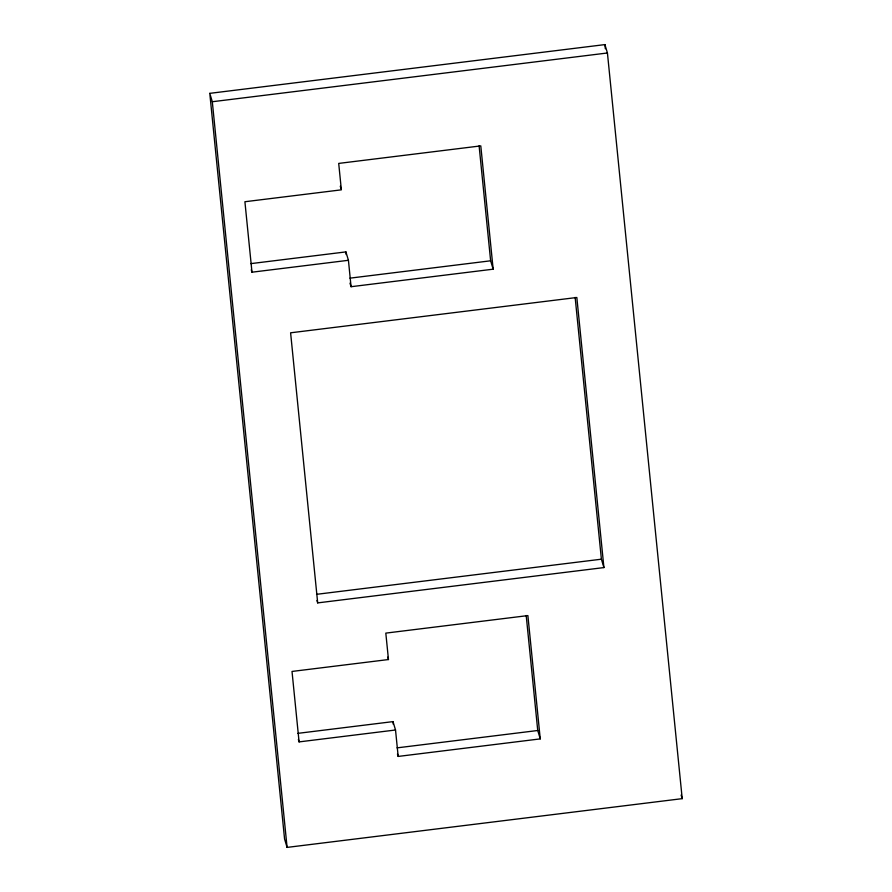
<?xml version="1.0" encoding="UTF-8"?>
<svg xmlns="http://www.w3.org/2000/svg" width="892" height="892" viewBox="0 0 892 892"><rect width="100%" height="100%" fill="white"/><g stroke="black" fill="none" stroke-linecap="round" stroke-linejoin="round"><path stroke-width="1.34" d="M209.787 93.348L604.91 44.6L607.43 52.985L682.213 798.652L287.09 847.4L284.57 839.015L209.787 93.348L212.307 101.733L287.09 847.4M212.307 101.733L607.43 52.985M250.83 263.631L345.906 251.901L348.426 260.297L351.069 286.711L493.153 269.183L480.788 145.887L338.704 163.414L341.357 189.84L244.91 201.737L251.979 272.194L348.426 260.297M349.932 278.159L490.633 260.798L493.153 269.183M316.548 594.328L601.398 559.195L603.917 567.58L317.686 602.892L316.972 600.494M388.466 659.545L292.018 671.442L299.076 741.899L395.524 730.002L398.178 756.427L540.251 738.888L527.886 615.591L385.812 633.119L388.466 659.545L387.741 657.148M297.939 733.347L393.015 721.617L395.524 730.002M397.04 747.864L537.742 730.503L540.251 738.888M681.131 795.051L682.213 798.652M340.276 186.238L341 188.636M349.987 283.121L351.069 286.711M397.453 754.03L398.178 756.427M251.254 269.797L251.979 272.194M298.363 739.501L299.076 741.899M604.91 44.6L605.333 48.759M603.917 567.58L576.834 297.493L290.602 332.805L317.686 602.892M575.15 297.415L601.398 559.195M479.104 145.809L490.633 260.798M526.202 615.513L537.742 730.503M345.906 251.901L346.174 254.543M393.015 721.617L393.272 724.259"/></g></svg>
